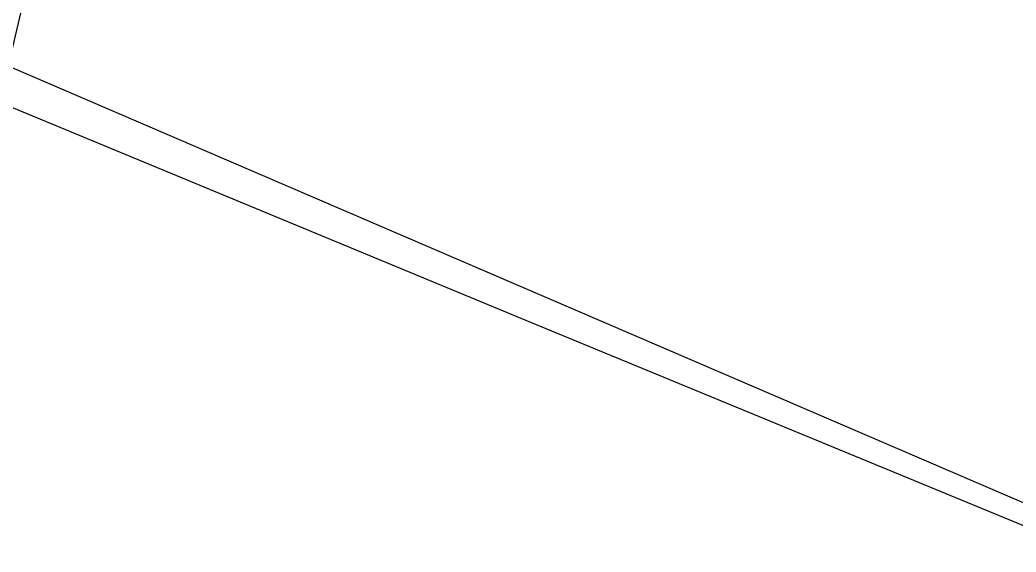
# Model space of a CAD drawing. Header units: metres. Extents: x -2743 to 126, y 13385 to 13916.
# Drawn here: x -1863.037 to -1861.978, y 13627.4 to 13627.966 of the extents above; entities that cross this region are included whole.
import ezdxf

# ---------------------------------------------------------------- set-up
doc = ezdxf.new("R2010")
doc.units = ezdxf.units.M
for name, color, linetype in [('link-улица Берзарина_Покрытия — Новые$0$ДВ_ПП_Газон_У за счет АБ_ТР', 7, 'Continuous'), ('link-улица Берзарина_Покрытия — Новые$0$ДВ_ПП_Тип5_Р ТР', 7, 'Continuous'), ('link_улица Берзарина_борта$0$ДВ_ГП_П_Борт_Пониженный_бетонный', 7, 'Continuous')]:
    doc.layers.add(name, color=color, linetype=linetype)

msp = doc.modelspace()

# ---------------------------------------------------------------- linework, layer by layer
at = {"layer": 'link-улица Берзарина_Покрытия — Новые$0$ДВ_ПП_Газон_У за счет АБ_ТР'}
msp.add_lwpolyline([(-1861.9286, 13627.4111), (-1862.494, 13627.6443), (-1863.059, 13627.8784), (-1862.925, 13628.4478), (-1862.9245, 13628.4476), (-1862.7948, 13629.2113), (-1862.693, 13630.127), (-1862.787, 13630.7498), (-1863.0641, 13631.6385), (-1863.395, 13632.3017), (-1863.8847, 13632.9885), (-1863.3725, 13632.7422), (-1861.5735, 13631.8025)], dxfattribs=at)
at = {"layer": 'link-улица Берзарина_Покрытия — Новые$0$ДВ_ПП_Тип5_Р ТР'}
msp.add_lwpolyline([(-1861.9286, 13627.4111), (-1862.494, 13627.6443), (-1863.059, 13627.8784), (-1863.2721, 13626.9731), (-1863.6049, 13625.9673), (-1863.8051, 13625.4813), (-1863.4689, 13625.3421), (-1863.1327, 13625.2032), (-1862.7962, 13625.0647), (-1862.4597, 13624.9265), (-1862.2227, 13624.7887), (-1862.0349, 13624.5957), (-1861.9055, 13624.3596)], dxfattribs=at)
at = {"layer": 'link_улица Берзарина_борта$0$ДВ_ГП_П_Борт_Пониженный_бетонный'}
msp.add_lwpolyline([(-1851.7838, 13627.5038), (-1852.9689, 13624.8686), (-1853.1899, 13624.5556), (-1853.5008, 13624.3537), (-1853.8639, 13624.2786), (-1854.2411, 13624.3458), (-1855.4312, 13624.8076), (-1856.6197, 13625.2734), (-1857.8066, 13625.7432), (-1858.9919, 13626.217), (-1858.9973, 13626.5548), (-1859.1105, 13626.8638), (-1859.3177, 13627.1194), (-1859.605, 13627.2971), (-1859.935, 13627.3692), (-1860.2617, 13627.3297), (-1860.558, 13627.1864), (-1860.7967, 13626.9474), (-1874.2129, 13632.7228), (-1887.3905, 13639.0109)], dxfattribs=at)

doc.saveas('drawing.dxf')
